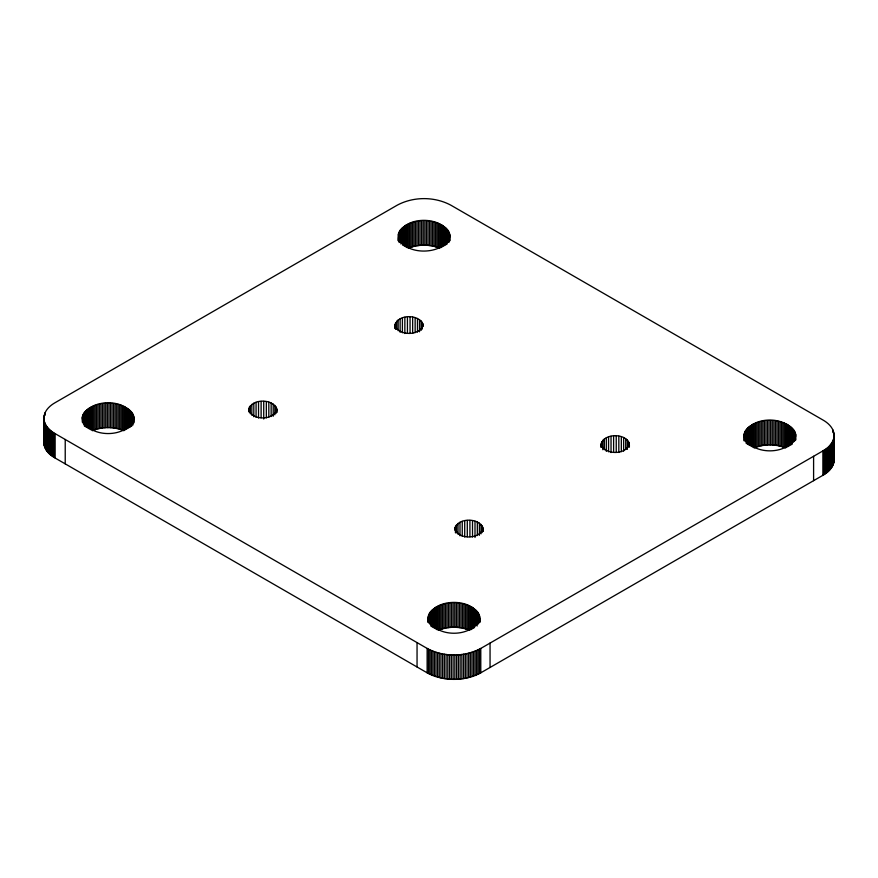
<?xml version="1.0" encoding="UTF-8"?>
<svg xmlns="http://www.w3.org/2000/svg" width="878" height="878" viewBox="0 0 878 878"><rect width="100%" height="100%" fill="white"/><g stroke="black" fill="none" stroke-linecap="round" stroke-linejoin="round"><path stroke-width="1.32" d="M248.737 408.588C250.219 420.76 273.486 420.913 276.855 409.719C274.134 397.833 248.968 398.206 248.737 411.288M395.001 325.617C397.174 313.753 420.375 313.709 423.174 325.244C419.574 336.087 399.128 336.087 395.001 325.617L395.001 328.328M454.914 527.623C456.395 539.794 479.673 539.948 483.032 528.754C480.321 516.879 455.144 517.241 454.914 530.323M601.178 447.363C599.191 431.976 630.766 431.767 629.35 446.99M43.9 417.654C44.218 410.937 49.585 405.79 55.116 402.684L397.218 205.178C413.549 196.431 434.544 196.431 450.864 205.189L822.862 419.958C828.404 423.053 833.782 428.212 834.1 434.939L834.1 460.346C833.782 467.063 828.415 472.21 822.884 475.316L480.782 672.822C464.451 681.569 443.456 681.569 427.136 672.811L55.138 458.042C49.596 454.947 44.218 449.788 43.9 443.061M43.9 442.04L44.394 438.989M834.1 435.96C833.782 442.677 828.415 447.824 822.884 450.93L480.782 648.436C464.451 657.194 443.456 657.194 427.136 648.425L55.138 433.655C49.596 430.56 44.218 425.402 43.9 418.674M82.258 417.709C88.711 397.591 128.923 397.657 133.972 418.63C127.398 438.539 88.843 438.539 82.258 418.63M398.283 234.404C400.609 256.299 444.509 256.31 449.887 236.237C445.036 213.705 396.472 215.077 398.184 240.737M479.816 622.359C481.385 595.745 426.543 595.745 428.113 622.359M479.816 618.299C473.242 638.218 434.687 638.218 428.113 618.299M795.742 434.994C789.289 414.877 749.077 414.943 744.028 435.905C750.602 455.825 789.157 455.825 795.742 435.905M629.35 444.279C625.751 455.122 605.304 455.122 601.178 444.652M123.864 406.316L123.864 430.703C113.942 426.554 102.287 426.554 92.366 430.703L92.366 406.316M785.634 423.602L785.634 447.989C775.713 443.84 764.058 443.84 754.136 447.989L754.136 423.602M438.44 223.363L438.44 247.75C429.254 244.358 418.817 244.358 409.631 247.75L409.631 223.363M468.369 605.436L468.369 629.822C459.183 626.431 448.746 626.431 439.56 629.822L439.56 605.436M833.606 456.275L834.1 459.326M833.848 432.898L833.848 462.377M833.606 439.011L833.606 463.397M833.277 440.01L833.277 464.396M832.86 429.88L832.86 432.591M832.86 441.008L832.86 465.395M832.366 442.007L832.366 466.383M831.784 442.973L831.784 467.359M831.126 443.939L831.126 468.325M830.379 444.894L830.379 469.269M829.556 445.815L829.556 470.202M828.645 446.726L828.645 471.113M827.658 447.615L827.658 472.002M826.582 448.493L826.582 472.869M825.43 449.327L825.43 473.714M824.19 450.151L824.19 474.537M822.884 450.93L822.884 475.316M813.599 456.286L813.599 480.672M795.644 434.072L795.742 439.966M795.446 433.161L795.446 439.933M795.161 432.261L795.161 439.033M794.766 431.361L794.766 440.844M794.283 430.483L794.283 441.316M793.701 429.616L793.701 441.81M793.021 428.76L793.021 442.314M792.241 427.937L792.241 444.191M791.374 427.136L791.374 444.74M790.409 426.357L790.409 445.322M789.333 425.611L789.333 445.925M788.17 424.886L788.17 446.562M786.929 424.217L786.929 447.242M784.284 423.042L784.284 447.429M782.891 422.537L782.891 446.924M781.464 422.088L781.464 446.474M779.993 421.692L779.993 446.079M778.49 421.363L778.49 445.75M776.964 421.078L776.964 445.464M775.406 420.858L775.406 445.245M773.847 420.694L773.847 445.069M772.267 420.573L772.267 444.959M770.675 420.518L770.675 444.905M769.084 420.518L769.084 444.905M767.504 420.573L767.504 444.959M765.923 420.694L765.923 445.069M764.354 420.858L764.354 445.245M762.806 421.078L762.806 445.464M761.281 421.363L761.281 445.75M759.777 421.692L759.777 446.079M758.307 422.088L758.307 446.474M756.869 422.537L756.869 446.924M755.475 423.042L755.475 447.429M752.83 424.217L752.83 447.242M751.59 424.886L751.59 446.562M750.427 425.6L750.427 445.925M749.362 426.357L749.362 445.322M748.396 427.136L748.396 444.74M747.518 427.937L747.518 444.191M746.75 428.76L746.75 443.664M746.07 429.616L746.07 443.16M745.488 430.483L745.488 441.316M744.994 431.361L744.994 440.844M744.61 432.261L744.61 440.383M744.324 433.161L744.324 440.438M744.127 434.072L744.127 440.888M629.175 442.764L629.175 446.825M628.505 441.294L628.505 446.704M627.353 439.9L627.353 449.382M625.707 438.627L625.707 449.459M623.643 437.54L623.643 451.083M621.328 436.728L621.328 451.632M618.825 436.212L618.825 452.466M616.235 435.96L616.235 452.214M613.612 435.993L613.612 452.258M611.033 436.311L611.033 452.565M608.575 436.904L608.575 451.808M606.314 437.782L606.314 451.336M604.327 438.923L604.327 449.766M602.813 440.24L602.813 449.723M601.781 441.656L601.781 447.078M601.232 443.138L601.232 447.209M490.056 643.08L490.056 667.467M483.032 528.754L483.032 531.464M482.856 527.239L482.856 531.311M482.187 525.768L482.187 532.54M481.034 524.375L481.034 533.857M480.782 648.436L480.782 672.822M479.717 616.466L479.717 621.92M479.388 523.101L479.388 535.295M479.531 615.555L479.531 622.326M479.432 649.193L479.432 673.58M479.234 614.655L479.234 621.426M478.85 613.755L478.85 623.237M478.367 612.877L478.367 623.709M478.016 649.907L478.016 674.293M477.786 612.01L477.786 624.203M477.325 522.015L477.325 535.558M477.105 611.154L477.105 626.058M476.556 650.576L476.556 674.962M476.326 610.331L476.326 625.235M475.459 609.53L475.459 625.784M474.998 521.214L474.998 537.468M475.053 651.202L475.053 675.577M474.482 608.75L474.482 627.715M473.505 651.772L473.505 676.148M473.418 608.004L473.418 628.319M472.507 520.687L472.507 536.941M472.254 607.28L472.254 628.955M471.925 652.299L471.925 676.675M471.014 606.61L471.014 629.636M470.312 652.771L470.312 677.157M469.917 520.434L469.917 536.699M469.719 605.996L469.719 630.382M468.676 653.199L468.676 677.586M467.294 520.478L467.294 536.732M466.975 604.931L466.975 629.317M467.008 653.583L467.008 677.97M465.538 604.481L465.538 628.867M465.318 653.912L465.318 678.299M464.714 520.786L464.714 537.051M464.067 604.086L464.067 628.472M463.606 654.198L463.606 678.584M462.574 603.757L462.574 628.143M462.256 521.389L462.256 536.282M461.872 654.439L461.872 678.826M461.038 603.471L461.038 627.858M459.995 522.256L459.995 535.81M460.127 654.626L460.127 679.012M459.49 603.252L459.49 627.638M458.382 654.779L458.382 679.155M458.009 523.409L458.009 534.241M457.921 603.087L457.921 627.463M456.494 524.715L456.494 532.836M456.615 654.867L456.615 679.254M456.34 602.966L456.34 627.353M455.462 526.131L455.462 532.902M454.848 654.922L454.848 679.298M454.76 602.912L454.76 627.298M453.169 602.912L453.169 627.298M453.081 654.922L453.081 679.298M451.588 602.966L451.588 627.353M451.314 654.867L451.314 679.254M450.008 603.087L450.008 627.463M449.788 234.404L449.887 240.737M449.602 233.493L449.602 240.77M449.547 654.779L449.547 679.155M449.306 232.582L449.306 240.715M448.921 231.693L448.921 242.526M448.438 230.804L448.438 241.648M448.438 603.252L448.438 627.638M447.857 229.937L447.857 242.13M447.802 654.626L447.802 679.012M447.176 229.092L447.176 243.996M446.891 603.471L446.891 627.858M446.397 228.258L446.397 244.523M446.057 654.439L446.057 678.826M445.53 227.457L445.53 245.072M445.365 603.757L445.365 628.143M444.553 226.678L444.553 245.642M444.323 654.198L444.323 678.584M443.862 604.086L443.862 628.472M443.489 225.931L443.489 246.246M442.611 653.912L442.611 678.299M442.325 225.218L442.325 246.894M442.391 604.481L442.391 628.867M441.085 224.538L441.085 247.574M440.954 604.931L440.954 629.317M440.921 653.583L440.921 677.97M439.79 223.923L439.79 248.309M439.252 653.199L439.252 677.586M438.21 605.996L438.21 630.382M437.617 652.771L437.617 677.157M437.046 222.858L437.046 247.245M436.915 606.61L436.915 629.636M436.004 652.299L436.004 676.675M435.675 607.28L435.675 628.955M435.609 222.419L435.609 246.795M434.511 608.004L434.511 628.319M434.423 651.772L434.423 676.148M434.138 222.024L434.138 246.411M433.447 608.75L433.447 627.715M432.876 651.202L432.876 675.577M432.634 221.684L432.634 246.07M432.47 609.53L432.47 627.133M431.603 610.331L431.603 626.585M431.383 650.576L431.383 674.962M431.109 221.41L431.109 245.796M430.824 611.154L430.824 626.058M430.143 612.01L430.143 624.203M429.913 649.907L429.913 674.293M429.561 221.179L429.561 245.566M429.561 612.877L429.561 623.709M429.079 613.755L429.079 623.237M428.694 614.655L428.694 621.426M428.398 615.555L428.398 622.326M428.508 649.193L428.508 673.58M428.212 616.466L428.212 621.92M427.992 221.015L427.992 245.401M427.136 648.425L427.136 672.811M426.412 220.905L426.412 245.291M424.831 220.85L424.831 245.236M423.24 220.85L423.24 245.236M422.998 323.73L422.998 326.44M422.329 322.259L422.329 329.03M421.659 220.905L421.659 245.291M421.177 320.865L421.177 330.347M420.079 221.015L420.079 245.401M419.53 319.581L419.53 331.774M418.51 221.179L418.51 245.566M417.467 318.505L417.467 332.049M417.05 642.608L417.05 666.984M416.962 221.41L416.962 245.796M415.426 221.684L415.426 246.07M415.14 317.693L415.14 332.597M413.933 222.024L413.933 246.411M412.649 317.167L412.649 333.431M412.462 222.419L412.462 246.795M411.025 222.858L411.025 247.245M410.059 316.925L410.059 333.179M408.281 223.923L408.281 248.309M407.436 316.958L407.436 333.212M406.986 224.538L406.986 247.574M405.746 225.218L405.746 246.894M404.857 317.276L404.857 333.53M404.582 225.931L404.582 246.246M403.518 226.678L403.518 245.642M402.541 227.457L402.541 245.072M402.398 317.869L402.398 332.773M401.674 228.258L401.674 243.162M400.895 229.092L400.895 243.996M400.214 229.937L400.214 242.13M400.138 318.747L400.138 332.29M399.633 230.804L399.633 241.648M399.15 231.693L399.15 242.526M398.766 232.582L398.766 240.715M398.469 233.493L398.469 240.77M398.151 319.888L398.151 330.732M396.636 321.194L396.636 329.327M395.605 322.621L395.605 329.393M395.056 324.103L395.056 328.174M276.855 409.719L276.855 412.43M276.669 408.204L276.669 412.276M276.01 406.733L276.01 413.505M274.847 405.34L274.847 414.822M273.212 404.067L273.212 416.26M271.148 402.98L271.148 416.523M268.822 402.179L268.822 417.072M266.33 401.652L266.33 417.906M263.729 401.4L263.729 419.015M261.117 401.433L261.117 417.698M258.538 401.751L258.538 418.005M256.08 402.354L256.08 417.248M253.808 403.221L253.808 416.776M251.832 404.363L251.832 415.206M250.318 405.68L250.318 413.801M249.286 407.096L249.286 412.517M133.873 416.798L133.873 422.252M133.675 415.887L133.675 423.163M133.39 414.976L133.39 423.108M133.006 414.087L133.006 424.963M132.512 413.198L132.512 424.041M131.93 412.331L131.93 425.885M131.25 411.486L131.25 426.39M130.482 410.652L130.482 426.917M129.604 409.85L129.604 427.465M128.638 409.071L128.638 428.036M127.573 408.325L127.573 428.651M126.41 407.611L126.41 429.287M125.17 406.942L125.17 429.968M122.525 405.757L122.525 430.143M121.131 405.263L121.131 429.638M119.693 404.813L119.693 429.188M118.223 404.418L118.223 428.804M116.719 404.078L116.719 428.464M115.194 403.803L115.194 428.19M113.646 403.573L113.646 427.959M112.077 403.408L112.077 427.795M110.496 403.298L110.496 427.685M108.916 403.243L108.916 427.63M107.325 403.243L107.325 427.63M105.733 403.298L105.733 427.685M104.153 403.408L104.153 427.795M102.594 403.573L102.594 427.959M101.036 403.803L101.036 428.19M99.51 404.078L99.51 428.464M98.007 404.418L98.007 428.804M96.536 404.813L96.536 429.188M95.109 405.252L95.109 429.638M93.716 405.757L93.716 430.143M91.071 406.942L91.071 429.968M89.83 407.611L89.83 429.287M88.667 408.325L88.667 428.651M87.591 409.071L87.591 428.036M86.626 409.85L86.626 427.465M85.759 410.652L85.759 426.917M84.979 411.486L84.979 426.39M84.299 412.331L84.299 425.885M83.717 413.198L83.717 424.041M83.234 414.087L83.234 423.569M82.839 414.976L82.839 421.747M82.554 415.887L82.554 421.297M82.356 416.798L82.356 422.252M65.224 439.483L65.224 463.869M55.138 433.655L55.138 458.042M53.81 432.865L53.81 457.251M52.57 432.053L52.57 456.439M51.418 431.208L51.418 455.594M50.342 430.341L50.342 454.727M49.355 429.452L49.355 453.838M48.444 428.541L48.444 452.927M47.621 427.608L47.621 451.994M46.874 426.664L46.874 451.051M46.216 425.698L46.216 450.085M45.634 424.722L45.634 449.108M45.14 412.605L45.14 415.316M45.14 423.734L45.14 448.12M44.723 422.735L44.723 447.121M44.394 421.725L44.394 446.112M44.152 415.623L44.152 445.102M43.988 416.633L43.988 444.081"/></g></svg>
